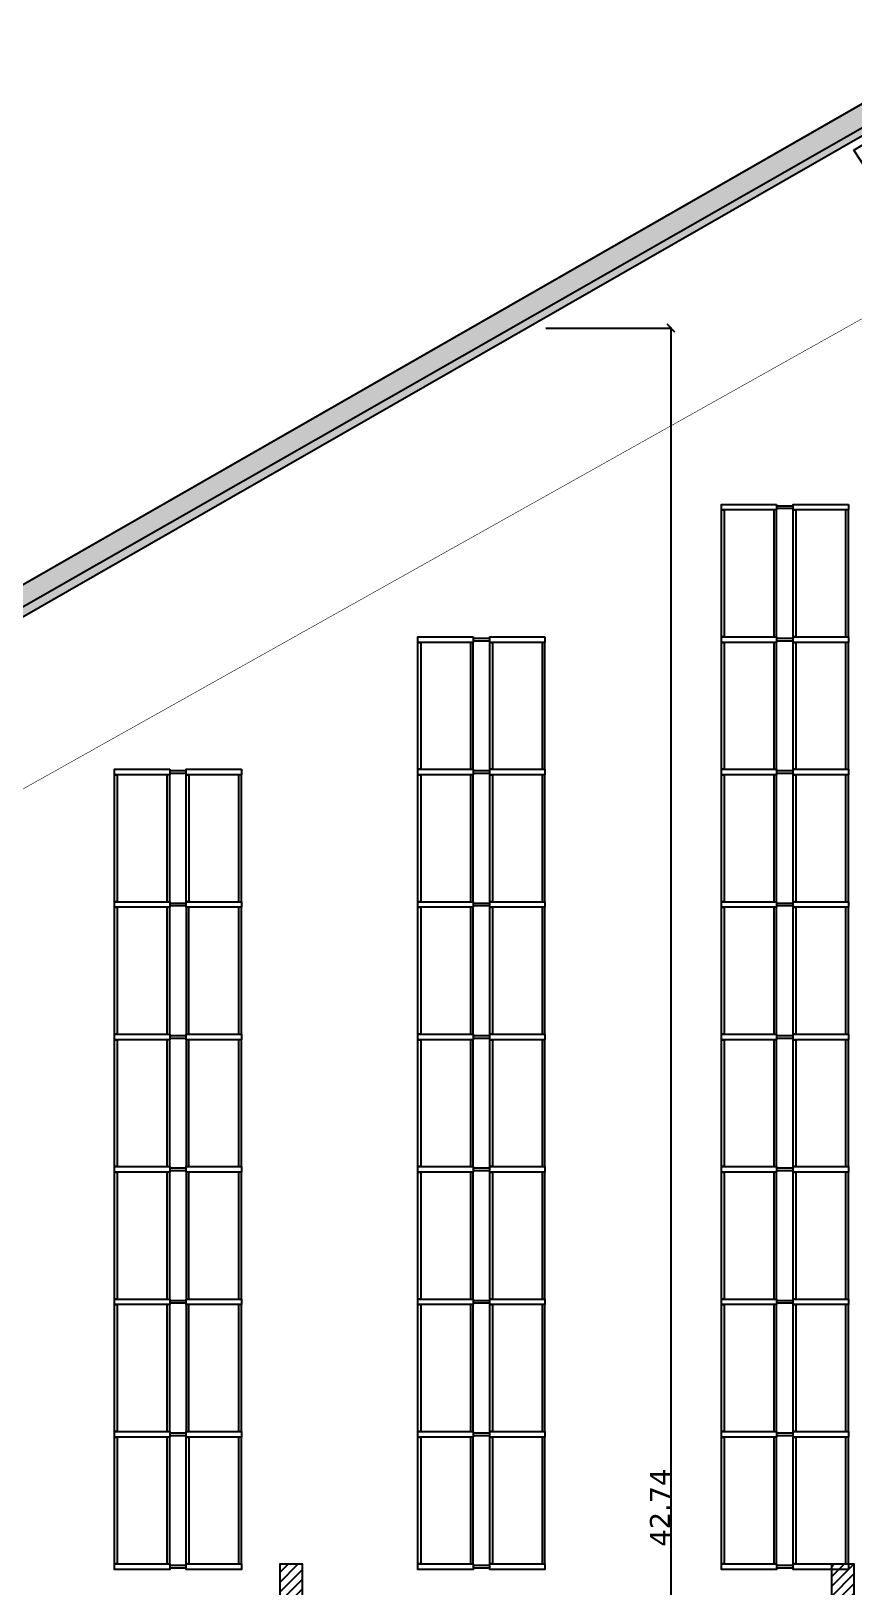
# Model space of a CAD drawing. Header units: millimetres. Extents: x 403 to 619, y 594 to 709.
# Drawn here: x 448.06 to 462.98, y 634.81 to 663 of the extents above; entities that cross this region are included whole.
import ezdxf

# ---------------------------------------------------------------- set-up
doc = ezdxf.new("R2010")
doc.units = ezdxf.units.MM
for name, color, linetype in [('BASTIDOR', 5, 'Continuous'), ('COTAS', 6, 'Continuous'), ('Hatch ANMAT', 252, 'Continuous'), ('HATCH MINISTERIO', 252, 'Continuous'), ('LARGUERO', 30, 'Continuous'), ('PUNTERA', 252, 'Continuous'), ('UB', 1, 'Continuous')]:
    doc.layers.add(name, color=color, linetype=linetype)
doc.styles.add('ARIAL', font='verdana.ttf')
doc.dimstyles.new('200', dxfattribs={"dimscale": 0.2, "dimtxt": 1.8, "dimasz": 0.7, "dimexe": 0, "dimexo": 0.1, "dimgap": 0.08, "dimtad": 1, "dimzin": 5, "dimdsep": 46, "dimtxsty": 'ARIAL', "dimblk": 'OBLIQUE', "dimcen": -0.2, "dimdle": 0.05, "dimclrd": 1, "dimclre": 252, "dimclrt": 1, "dimadec": 3, "dimazin": 0, "dimtfac": 1, "dimtix": 1, "dimtmove": 2, "dimatfit": 3, "dimldrblk": 'NONE', "dimfxl": 0, "dimtolj": 1, "dimtzin": 5, "dimlwd": -1, "dimarcsym": 0})

# ---------------------------------------------------------------- blocks, each defined once
blk = doc.blocks.new('A$C3E6B7836')
h = blk.add_hatch()
h.set_pattern_fill('ANSI31', color=256, style=0)
h.set_pattern_definition([(45, (-13.37838, -34.88476), (-0.08838835, 0.08838835), [])])
h.paths.add_polyline_path([(-0.2, -0.3), (-0.2, 0.3), (0.2, 0.3), (0.2, -0.3)])
blk.add_lwpolyline([(-0.2, -0.3), (-0.2, 0.3), (0.2, 0.3), (0.2, -0.3), (-0.2, -0.3)])
blk = doc.blocks.new('_OBLIQUE')
at = {"color": 0, "linetype": 'ByBlock', "ltscale": 0.05}
blk.add_line((-0.5, -0.5), (0.5, 0.5), dxfattribs=at)
blk = doc.blocks.new('*D45')
at = {"layer": 'COTAS', "color": 252, "lineweight": -2}
for p, q in [((457.396214, 657.614409), (459.660924, 657.614409)), ((457.796214, 614.870915), (459.660924, 614.870915))]:
    blk.add_line(p, q, dxfattribs=at)
at = {"layer": 'COTAS', "color": 1}
blk.add_line((459.660924, 657.624409), (459.660924, 614.860915), dxfattribs=at)
at = {"layer": 'Defpoints', "color": 0}
for p in [(457.376214, 657.614409), (457.776214, 614.870915), (459.660924, 614.870915)]:
    blk.add_point(p, dxfattribs=at)
at = {"layer": 'COTAS', "color": 1, "xscale": 0.14, "yscale": 0.14, "zscale": 0.14}
for p, rotation in [((459.660924, 657.614409), 90), ((459.660924, 614.870915), 270)]:
    blk.add_blockref('_OBLIQUE', p, dxfattribs=dict(at, rotation=rotation))
at = {"layer": 'COTAS', "color": 1, "insert": (459.461144, 636.242662), "char_height": 0.36, "attachment_point": 5, "rotation": 90, "style": 'ARIAL'}
blk.add_mtext('\\A1;42.74', dxfattribs=at)
blk = doc.blocks.new('_None')
blk = doc.blocks.new('*D87')
at = {"layer": 'COTAS', "color": 252, "lineweight": -2}
for p, q in [((445.256214, 635.903464), (445.256214, 634.422977)), ((472.836214, 635.463464), (472.836214, 634.422977))]:
    blk.add_line(p, q, dxfattribs=at)
at = {"layer": 'COTAS', "color": 1}
blk.add_line((445.246214, 634.422977), (472.846214, 634.422977), dxfattribs=at)
at = {"layer": 'Defpoints', "color": 0}
for p in [(445.256214, 635.923464), (472.836214, 635.483464), (472.836214, 634.422977)]:
    blk.add_point(p, dxfattribs=at)
at = {"layer": 'COTAS', "color": 1, "xscale": 0.14, "yscale": 0.14, "zscale": 0.14, "rotation": 180}
blk.add_blockref('_OBLIQUE', (445.256214, 634.422977), dxfattribs=at)
at = {"layer": 'COTAS', "color": 1, "xscale": 0.14, "yscale": 0.14, "zscale": 0.14}
blk.add_blockref('_OBLIQUE', (472.836214, 634.422977), dxfattribs=at)
at = {"layer": 'COTAS', "color": 1, "insert": (458.594223, 634.190968), "char_height": 0.36, "attachment_point": 5, "style": 'ARIAL'}
blk.add_mtext('\\A1;27.58', dxfattribs=at)

msp = doc.modelspace()

# ---------------------------------------------------------------- hatches: boundary and pattern name
at = {"layer": 'PUNTERA'}
h = msp.add_hatch(color=252, dxfattribs=at)
h.dxf.hatch_style = 1
h.paths.add_polyline_path([(434.676214, 634.920915), (434.676214, 644.803393), (465.242101, 662.314786), (464.993686, 662.748392), (434.576214, 645.322026), (434.576214, 634.920915)])

# ---------------------------------------------------------------- linework, layer by layer
msp.add_lwpolyline([(434.676214, 634.920915), (434.676214, 644.803393), (465.242101, 662.314786), (464.996435, 662.749967), (434.576214, 645.322026), (434.576214, 634.920915)])
msp.add_lwpolyline([(434.676214, 634.920915), (434.676214, 644.803393), (465.242101, 662.314786), (464.993686, 662.748392), (434.576214, 645.322026), (434.576214, 634.920915)], close=True)
at = {"color": 1}
msp.add_lwpolyline([(462.976214, 660.839765), (465.05778, 662.08123), (465.667134, 661.059527), (463.636377, 659.838633), (462.976214, 660.839765)], dxfattribs=at)
at = {"layer": 'BASTIDOR'}
for points in [[(461.576214, 654.420915), (461.576214, 654.320915), (460.576214, 654.320915), (460.576214, 654.420915)], [(462.876214, 654.420915), (462.876214, 654.320915), (461.876214, 654.320915), (461.876214, 654.420915)], [(456.076214, 652.020915), (456.076214, 651.920915), (455.076214, 651.920915), (455.076214, 652.020915)], [(457.376214, 652.020915), (457.376214, 651.920915), (456.376214, 651.920915), (456.376214, 652.020915)], [(461.576214, 652.020915), (461.576214, 651.920915), (460.576214, 651.920915), (460.576214, 652.020915)], [(462.876214, 652.020915), (462.876214, 651.920915), (461.876214, 651.920915), (461.876214, 652.020915)], [(450.576214, 649.620915), (450.576214, 649.520915), (449.576214, 649.520915), (449.576214, 649.620915)], [(451.876214, 649.620915), (451.876214, 649.520915), (450.876214, 649.520915), (450.876214, 649.620915)], [(456.076214, 649.620915), (456.076214, 649.520915), (455.076214, 649.520915), (455.076214, 649.620915)], [(457.376214, 649.620915), (457.376214, 649.520915), (456.376214, 649.520915), (456.376214, 649.620915)], [(461.576214, 649.620915), (461.576214, 649.520915), (460.576214, 649.520915), (460.576214, 649.620915)], [(462.876214, 649.620915), (462.876214, 649.520915), (461.876214, 649.520915), (461.876214, 649.620915)], [(450.576214, 647.220915), (450.576214, 647.120915), (449.576214, 647.120915), (449.576214, 647.220915)], [(451.876214, 647.220915), (451.876214, 647.120915), (450.876214, 647.120915), (450.876214, 647.220915)], [(456.076214, 647.220915), (456.076214, 647.120915), (455.076214, 647.120915), (455.076214, 647.220915)], [(457.376214, 647.220915), (457.376214, 647.120915), (456.376214, 647.120915), (456.376214, 647.220915)], [(461.576214, 647.220915), (461.576214, 647.120915), (460.576214, 647.120915), (460.576214, 647.220915)], [(462.876214, 647.220915), (462.876214, 647.120915), (461.876214, 647.120915), (461.876214, 647.220915)], [(450.576214, 644.820915), (450.576214, 644.720915), (449.576214, 644.720915), (449.576214, 644.820915)], [(451.876214, 644.820915), (451.876214, 644.720915), (450.876214, 644.720915), (450.876214, 644.820915)], [(456.076214, 644.820915), (456.076214, 644.720915), (455.076214, 644.720915), (455.076214, 644.820915)], [(457.376214, 644.820915), (457.376214, 644.720915), (456.376214, 644.720915), (456.376214, 644.820915)], [(461.576214, 644.820915), (461.576214, 644.720915), (460.576214, 644.720915), (460.576214, 644.820915)], [(462.876214, 644.820915), (462.876214, 644.720915), (461.876214, 644.720915), (461.876214, 644.820915)], [(450.576214, 642.420915), (450.576214, 642.320915), (449.576214, 642.320915), (449.576214, 642.420915)], [(451.876214, 642.420915), (451.876214, 642.320915), (450.876214, 642.320915), (450.876214, 642.420915)], [(456.076214, 642.420915), (456.076214, 642.320915), (455.076214, 642.320915), (455.076214, 642.420915)], [(457.376214, 642.420915), (457.376214, 642.320915), (456.376214, 642.320915), (456.376214, 642.420915)], [(461.576214, 642.420915), (461.576214, 642.320915), (460.576214, 642.320915), (460.576214, 642.420915)], [(462.876214, 642.420915), (462.876214, 642.320915), (461.876214, 642.320915), (461.876214, 642.420915)], [(450.576214, 640.020915), (450.576214, 639.920915), (449.576214, 639.920915), (449.576214, 640.020915)], [(451.876214, 640.020915), (451.876214, 639.920915), (450.876214, 639.920915), (450.876214, 640.020915)], [(456.076214, 640.020915), (456.076214, 639.920915), (455.076214, 639.920915), (455.076214, 640.020915)], [(457.376214, 640.020915), (457.376214, 639.920915), (456.376214, 639.920915), (456.376214, 640.020915)], [(461.576214, 640.020915), (461.576214, 639.920915), (460.576214, 639.920915), (460.576214, 640.020915)], [(462.876214, 640.020915), (462.876214, 639.920915), (461.876214, 639.920915), (461.876214, 640.020915)], [(450.576214, 637.620915), (450.576214, 637.520915), (449.576214, 637.520915), (449.576214, 637.620915)], [(451.876214, 637.620915), (451.876214, 637.520915), (450.876214, 637.520915), (450.876214, 637.620915)], [(456.076214, 637.620915), (456.076214, 637.520915), (455.076214, 637.520915), (455.076214, 637.620915)], [(457.376214, 637.620915), (457.376214, 637.520915), (456.376214, 637.520915), (456.376214, 637.620915)], [(461.576214, 637.620915), (461.576214, 637.520915), (460.576214, 637.520915), (460.576214, 637.620915)], [(462.876214, 637.620915), (462.876214, 637.520915), (461.876214, 637.520915), (461.876214, 637.620915)], [(450.576214, 635.220915), (450.576214, 635.120915), (449.576214, 635.120915), (449.576214, 635.220915)], [(451.876214, 635.220915), (451.876214, 635.120915), (450.876214, 635.120915), (450.876214, 635.220915)], [(456.076214, 635.220915), (456.076214, 635.120915), (455.076214, 635.120915), (455.076214, 635.220915)], [(457.376214, 635.220915), (457.376214, 635.120915), (456.376214, 635.120915), (456.376214, 635.220915)], [(461.576214, 635.220915), (461.576214, 635.120915), (460.576214, 635.120915), (460.576214, 635.220915)], [(462.876214, 635.220915), (462.876214, 635.120915), (461.876214, 635.120915), (461.876214, 635.220915)]]:
    msp.add_lwpolyline(points, close=True, dxfattribs=at)
at = {"layer": 'Hatch ANMAT'}
msp.add_lwpolyline([(472.974977, 655.220915), (472.926214, 604.640915), (419.426214, 604.640915), (419.426214, 636.871772), (441.714009, 649.349831), (445.177055, 651.044635), (445.325688, 651.093718), (472.986214, 666.877589), (472.986214, 666.877589), (472.986214, 666.877589)], dxfattribs=at)
at = {"layer": 'HATCH MINISTERIO', "ltscale": 0.01, "const_width": 0.01}
msp.add_lwpolyline([(466.017502, 604.640915), (419.426214, 604.640915), (419.426214, 636.871772), (441.714009, 649.349831), (445.177055, 651.044635), (445.383874, 647.844521), (466.226214, 659.524106), (466.226214, 659.524106), (466.226214, 659.524106)], dxfattribs=at)
at = {"layer": 'LARGUERO'}
for points in [[(460.626214, 654.320915), (460.626214, 652.020915), (460.576214, 652.020915), (460.576214, 654.320915)], [(461.526214, 654.320915), (461.526214, 652.020915), (461.576214, 652.020915), (461.576214, 654.320915)], [(461.926214, 654.320915), (461.926214, 652.020915), (461.876214, 652.020915), (461.876214, 654.320915)], [(462.826214, 654.320915), (462.826214, 652.020915), (462.876214, 652.020915), (462.876214, 654.320915)], [(455.126214, 651.920915), (455.126214, 649.620915), (455.076214, 649.620915), (455.076214, 651.920915)], [(456.026214, 651.920915), (456.026214, 649.620915), (456.076214, 649.620915), (456.076214, 651.920915)], [(456.426214, 651.920915), (456.426214, 649.620915), (456.376214, 649.620915), (456.376214, 651.920915)], [(457.326214, 651.920915), (457.326214, 649.620915), (457.376214, 649.620915), (457.376214, 651.920915)], [(460.626214, 651.920915), (460.626214, 649.620915), (460.576214, 649.620915), (460.576214, 651.920915)], [(461.526214, 651.920915), (461.526214, 649.620915), (461.576214, 649.620915), (461.576214, 651.920915)], [(461.926214, 651.920915), (461.926214, 649.620915), (461.876214, 649.620915), (461.876214, 651.920915)], [(462.826214, 651.920915), (462.826214, 649.620915), (462.876214, 649.620915), (462.876214, 651.920915)], [(449.626214, 649.520915), (449.626214, 647.220915), (449.576214, 647.220915), (449.576214, 649.520915)], [(450.526214, 649.520915), (450.526214, 647.220915), (450.576214, 647.220915), (450.576214, 649.520915)], [(450.926214, 649.520915), (450.926214, 647.220915), (450.876214, 647.220915), (450.876214, 649.520915)], [(451.826214, 649.520915), (451.826214, 647.220915), (451.876214, 647.220915), (451.876214, 649.520915)], [(455.126214, 649.520915), (455.126214, 647.220915), (455.076214, 647.220915), (455.076214, 649.520915)], [(456.026214, 649.520915), (456.026214, 647.220915), (456.076214, 647.220915), (456.076214, 649.520915)], [(456.426214, 649.520915), (456.426214, 647.220915), (456.376214, 647.220915), (456.376214, 649.520915)], [(457.326214, 649.520915), (457.326214, 647.220915), (457.376214, 647.220915), (457.376214, 649.520915)], [(460.626214, 649.520915), (460.626214, 647.220915), (460.576214, 647.220915), (460.576214, 649.520915)], [(461.526214, 649.520915), (461.526214, 647.220915), (461.576214, 647.220915), (461.576214, 649.520915)], [(461.926214, 649.520915), (461.926214, 647.220915), (461.876214, 647.220915), (461.876214, 649.520915)], [(462.826214, 649.520915), (462.826214, 647.220915), (462.876214, 647.220915), (462.876214, 649.520915)], [(449.626214, 647.120915), (449.626214, 644.820915), (449.576214, 644.820915), (449.576214, 647.120915)], [(450.526214, 647.120915), (450.526214, 644.820915), (450.576214, 644.820915), (450.576214, 647.120915)], [(450.876214, 647.120915), (450.876214, 644.820915), (450.926214, 644.820915), (450.926214, 647.120915)], [(451.826214, 647.120915), (451.826214, 644.820915), (451.876214, 644.820915), (451.876214, 647.120915)], [(455.126214, 647.120915), (455.126214, 644.820915), (455.076214, 644.820915), (455.076214, 647.120915)], [(456.026214, 647.120915), (456.026214, 644.820915), (456.076214, 644.820915), (456.076214, 647.120915)], [(456.426214, 647.120915), (456.426214, 644.820915), (456.376214, 644.820915), (456.376214, 647.120915)], [(457.326214, 647.120915), (457.326214, 644.820915), (457.376214, 644.820915), (457.376214, 647.120915)], [(460.626214, 647.120915), (460.626214, 644.820915), (460.576214, 644.820915), (460.576214, 647.120915)], [(461.526214, 647.120915), (461.526214, 644.820915), (461.576214, 644.820915), (461.576214, 647.120915)], [(461.926214, 647.120915), (461.926214, 644.820915), (461.876214, 644.820915), (461.876214, 647.120915)], [(462.826214, 647.120915), (462.826214, 644.820915), (462.876214, 644.820915), (462.876214, 647.120915)], [(449.626214, 644.720915), (449.626214, 642.420915), (449.576214, 642.420915), (449.576214, 644.720915)], [(450.526214, 644.720915), (450.526214, 642.420915), (450.576214, 642.420915), (450.576214, 644.720915)], [(450.876214, 644.720915), (450.876214, 642.420915), (450.926214, 642.420915), (450.926214, 644.720915)], [(451.826214, 644.720915), (451.826214, 642.420915), (451.876214, 642.420915), (451.876214, 644.720915)], [(455.126214, 644.720915), (455.126214, 642.420915), (455.076214, 642.420915), (455.076214, 644.720915)], [(456.026214, 644.720915), (456.026214, 642.420915), (456.076214, 642.420915), (456.076214, 644.720915)], [(456.426214, 644.720915), (456.426214, 642.420915), (456.376214, 642.420915), (456.376214, 644.720915)], [(457.326214, 644.720915), (457.326214, 642.420915), (457.376214, 642.420915), (457.376214, 644.720915)], [(460.626214, 644.720915), (460.626214, 642.420915), (460.576214, 642.420915), (460.576214, 644.720915)], [(461.526214, 644.720915), (461.526214, 642.420915), (461.576214, 642.420915), (461.576214, 644.720915)], [(461.926214, 644.720915), (461.926214, 642.420915), (461.876214, 642.420915), (461.876214, 644.720915)], [(462.826214, 644.720915), (462.826214, 642.420915), (462.876214, 642.420915), (462.876214, 644.720915)], [(449.626214, 642.320915), (449.626214, 640.020915), (449.576214, 640.020915), (449.576214, 642.320915)], [(450.526214, 642.320915), (450.526214, 640.020915), (450.576214, 640.020915), (450.576214, 642.320915)], [(450.876214, 642.320915), (450.876214, 640.020915), (450.926214, 640.020915), (450.926214, 642.320915)], [(451.826214, 642.320915), (451.826214, 640.020915), (451.876214, 640.020915), (451.876214, 642.320915)], [(455.126214, 642.320915), (455.126214, 640.020915), (455.076214, 640.020915), (455.076214, 642.320915)], [(456.026214, 642.320915), (456.026214, 640.020915), (456.076214, 640.020915), (456.076214, 642.320915)], [(456.426214, 642.320915), (456.426214, 640.020915), (456.376214, 640.020915), (456.376214, 642.320915)], [(457.326214, 642.320915), (457.326214, 640.020915), (457.376214, 640.020915), (457.376214, 642.320915)], [(460.626214, 642.320915), (460.626214, 640.020915), (460.576214, 640.020915), (460.576214, 642.320915)], [(461.526214, 642.320915), (461.526214, 640.020915), (461.576214, 640.020915), (461.576214, 642.320915)], [(461.926214, 642.320915), (461.926214, 640.020915), (461.876214, 640.020915), (461.876214, 642.320915)], [(462.826214, 642.320915), (462.826214, 640.020915), (462.876214, 640.020915), (462.876214, 642.320915)], [(449.626214, 639.920915), (449.626214, 637.620915), (449.576214, 637.620915), (449.576214, 639.920915)], [(450.526214, 639.920915), (450.526214, 637.620915), (450.576214, 637.620915), (450.576214, 639.920915)], [(450.876214, 639.920915), (450.876214, 637.620915), (450.926214, 637.620915), (450.926214, 639.920915)], [(451.826214, 639.920915), (451.826214, 637.620915), (451.876214, 637.620915), (451.876214, 639.920915)], [(455.126214, 639.920915), (455.126214, 637.620915), (455.076214, 637.620915), (455.076214, 639.920915)], [(456.026214, 639.920915), (456.026214, 637.620915), (456.076214, 637.620915), (456.076214, 639.920915)], [(456.426214, 639.920915), (456.426214, 637.620915), (456.376214, 637.620915), (456.376214, 639.920915)], [(457.326214, 639.920915), (457.326214, 637.620915), (457.376214, 637.620915), (457.376214, 639.920915)], [(460.626214, 639.920915), (460.626214, 637.620915), (460.576214, 637.620915), (460.576214, 639.920915)], [(461.526214, 639.920915), (461.526214, 637.620915), (461.576214, 637.620915), (461.576214, 639.920915)], [(461.926214, 639.920915), (461.926214, 637.620915), (461.876214, 637.620915), (461.876214, 639.920915)], [(462.826214, 639.920915), (462.826214, 637.620915), (462.876214, 637.620915), (462.876214, 639.920915)], [(449.626214, 637.520915), (449.626214, 635.220915), (449.576214, 635.220915), (449.576214, 637.520915)], [(450.526214, 637.520915), (450.526214, 635.220915), (450.576214, 635.220915), (450.576214, 637.520915)], [(450.926214, 637.520915), (450.926214, 635.220915), (450.876214, 635.220915), (450.876214, 637.520915)], [(450.926214, 637.520915), (450.926214, 635.220915), (450.876214, 635.220915), (450.876214, 637.520915)], [(451.826214, 637.520915), (451.826214, 635.220915), (451.876214, 635.220915), (451.876214, 637.520915)], [(455.126214, 637.520915), (455.126214, 635.220915), (455.076214, 635.220915), (455.076214, 637.520915)], [(456.026214, 637.520915), (456.026214, 635.220915), (456.076214, 635.220915), (456.076214, 637.520915)], [(456.426214, 637.520915), (456.426214, 635.220915), (456.376214, 635.220915), (456.376214, 637.520915)], [(457.326214, 637.520915), (457.326214, 635.220915), (457.376214, 635.220915), (457.376214, 637.520915)], [(460.626214, 637.520915), (460.626214, 635.220915), (460.576214, 635.220915), (460.576214, 637.520915)], [(461.526214, 637.520915), (461.526214, 635.220915), (461.576214, 635.220915), (461.576214, 637.520915)], [(461.926214, 637.520915), (461.926214, 635.220915), (461.876214, 635.220915), (461.876214, 637.520915)], [(462.826214, 637.520915), (462.826214, 635.220915), (462.876214, 635.220915), (462.876214, 637.520915)]]:
    msp.add_lwpolyline(points, close=True, dxfattribs=at)
at = {"layer": 'UB'}
for points in [[(461.876214, 654.350915), (461.876214, 654.390915), (461.576214, 654.390915), (461.576214, 654.350915)], [(456.376214, 651.950915), (456.376214, 651.990915), (456.076214, 651.990915), (456.076214, 651.950915)], [(461.876214, 651.950915), (461.876214, 651.990915), (461.576214, 651.990915), (461.576214, 651.950915)], [(450.876214, 649.550915), (450.876214, 649.590915), (450.576214, 649.590915), (450.576214, 649.550915)], [(456.376214, 649.550915), (456.376214, 649.590915), (456.076214, 649.590915), (456.076214, 649.550915)], [(461.876214, 649.550915), (461.876214, 649.590915), (461.576214, 649.590915), (461.576214, 649.550915)], [(450.876214, 647.150915), (450.876214, 647.190915), (450.576214, 647.190915), (450.576214, 647.150915)], [(456.376214, 647.150915), (456.376214, 647.190915), (456.076214, 647.190915), (456.076214, 647.150915)], [(461.876214, 647.150915), (461.876214, 647.190915), (461.576214, 647.190915), (461.576214, 647.150915)], [(450.876214, 644.750915), (450.876214, 644.790915), (450.576214, 644.790915), (450.576214, 644.750915)], [(456.376214, 644.750915), (456.376214, 644.790915), (456.076214, 644.790915), (456.076214, 644.750915)], [(461.876214, 644.750915), (461.876214, 644.790915), (461.576214, 644.790915), (461.576214, 644.750915)], [(450.876214, 642.350915), (450.876214, 642.390915), (450.576214, 642.390915), (450.576214, 642.350915)], [(456.376214, 642.350915), (456.376214, 642.390915), (456.076214, 642.390915), (456.076214, 642.350915)], [(461.876214, 642.350915), (461.876214, 642.390915), (461.576214, 642.390915), (461.576214, 642.350915)], [(450.876214, 639.950915), (450.876214, 639.990915), (450.576214, 639.990915), (450.576214, 639.950915)], [(456.376214, 639.950915), (456.376214, 639.990915), (456.076214, 639.990915), (456.076214, 639.950915)], [(461.876214, 639.950915), (461.876214, 639.990915), (461.576214, 639.990915), (461.576214, 639.950915)], [(450.876214, 637.550915), (450.876214, 637.590915), (450.576214, 637.590915), (450.576214, 637.550915)], [(456.376214, 637.550915), (456.376214, 637.590915), (456.076214, 637.590915), (456.076214, 637.550915)], [(461.876214, 637.550915), (461.876214, 637.590915), (461.576214, 637.590915), (461.576214, 637.550915)], [(450.876214, 635.150915), (450.876214, 635.190915), (450.576214, 635.190915), (450.576214, 635.150915)], [(456.376214, 635.150915), (456.376214, 635.190915), (456.076214, 635.190915), (456.076214, 635.150915)], [(461.876214, 635.150915), (461.876214, 635.190915), (461.576214, 635.190915), (461.576214, 635.150915)]]:
    msp.add_lwpolyline(points, close=True, dxfattribs=at)

# ---------------------------------------------------------------- block references
for p in [(452.776214, 634.920915), (462.776214, 634.920915)]:
    msp.add_blockref('A$C3E6B7836', p)

# ---------------------------------------------------------------- dimensions: what is measured, and where the dimension line sits
at = {"layer": 'COTAS'}
dim = msp.add_linear_dim(base=(459.660924, 614.870915), p1=(457.376214, 657.614409), p2=(457.776214, 614.870915), angle=90, dimstyle='200', dxfattribs=at)
dim.commit()
dim.dimension.update_dxf_attribs({"geometry": '*D45', "text_midpoint": (459.461144, 636.242662)})
dim = msp.add_linear_dim(base=(472.836214, 634.422977), p1=(445.256214, 635.923464), p2=(472.836214, 635.483464), dimstyle='200', dxfattribs=at)
dim.commit()
dim.dimension.update_dxf_attribs({"geometry": '*D87', "text_midpoint": (458.594223, 634.190968), "dimtype": 160})

doc.saveas('drawing.dxf')
